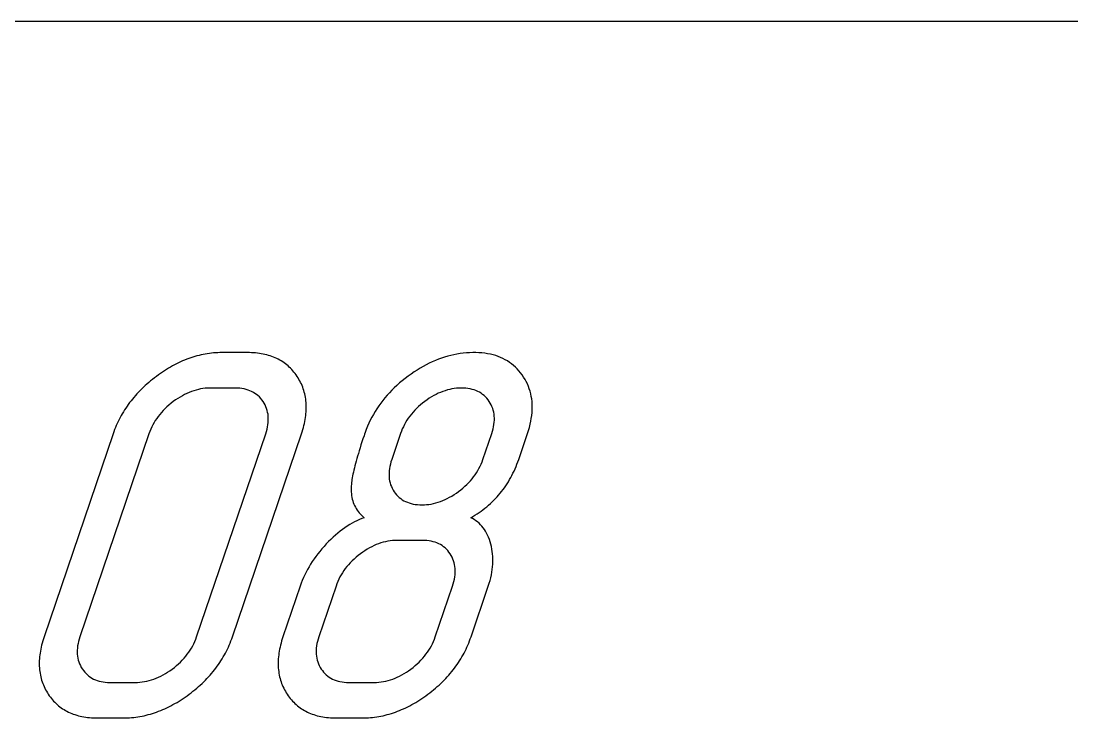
# Model space of a CAD drawing. Extents: x 14 to 1461, y -733 to -10.
# Drawn here: x 57.8 to 116.9, y -49.4 to -10.2 of the extents above; entities that cross this region are included whole.
import ezdxf

# ---------------------------------------------------------------- set-up
doc = ezdxf.new("R2010")
doc.units = 0

msp = doc.modelspace()

# ---------------------------------------------------------------- linework, layer by layer
at = {"layer": 'Cut', "color": 0}
msp.add_line((24.292856, -10.207), (566.932897, -10.207), dxfattribs=at)
at = {"layer": 'Mark', "color": 0}
for p, q in [((68.168165, -28.958133), (68.051527, -28.980374)), ((68.284992, -28.938508), (68.168165, -28.958133)), ((68.402008, -28.9215), (68.284992, -28.938508)), ((68.519214, -28.907108), (68.402008, -28.9215)), ((68.636609, -28.895333), (68.519214, -28.907108)), ((68.754193, -28.886175), (68.636609, -28.895333)), ((68.871967, -28.879633), (68.754193, -28.886175)), ((68.989931, -28.875708), (68.871967, -28.879633)), ((69.108083, -28.8744), (68.989931, -28.875708)), ((70.536652, -28.8744), (69.108083, -28.8744)), ((70.655116, -28.875705), (70.536652, -28.8744)), ((70.771585, -28.879621), (70.655116, -28.875705)), ((70.886059, -28.886148), (70.771585, -28.879621)), ((70.998539, -28.895286), (70.886059, -28.886148)), ((71.109024, -28.907034), (70.998539, -28.895286)), ((71.217514, -28.921394), (71.109024, -28.907034)), ((71.324009, -28.938364), (71.217514, -28.921394)), ((71.42851, -28.957944), (71.324009, -28.938364)), ((71.531016, -28.980136), (71.42851, -28.957944)), ((82.335756, -28.957352), (82.160303, -28.991375)), ((82.511682, -28.929161), (82.335756, -28.957352)), ((82.68808, -28.906803), (82.511682, -28.929161)), ((82.86495, -28.890277), (82.68808, -28.906803)), ((83.042292, -28.879584), (82.86495, -28.890277)), ((83.220107, -28.874724), (83.042292, -28.879584)), ((83.397089, -28.875705), (83.220107, -28.874724)), ((83.56978, -28.88256), (83.397089, -28.875705)), ((83.73801, -28.895289), (83.56978, -28.88256)), ((83.901781, -28.913894), (83.73801, -28.895289)), ((84.061091, -28.938374), (83.901781, -28.913894)), ((84.215941, -28.96873), (84.061091, -28.938374)), ((84.36633, -29.00496), (84.215941, -28.96873)), ((66.438494, -29.566506), (66.324698, -29.627997)), ((66.552479, -29.507631), (66.438494, -29.566506)), ((66.666654, -29.451373), (66.552479, -29.507631)), ((66.781018, -29.397731), (66.666654, -29.451373)), ((66.895572, -29.346707), (66.781018, -29.397731)), ((67.010315, -29.298298), (66.895572, -29.346707)), ((67.125248, -29.252507), (67.010315, -29.298298)), ((67.24037, -29.209332), (67.125248, -29.252507)), ((67.355681, -29.168774), (67.24037, -29.209332)), ((67.471182, -29.130832), (67.355681, -29.168774)), ((67.586872, -29.095507), (67.471182, -29.130832)), ((67.702752, -29.062799), (67.586872, -29.095507)), ((67.818821, -29.032708), (67.702752, -29.062799)), ((67.93508, -29.005233), (67.818821, -29.032708)), ((68.051527, -28.980374), (67.93508, -29.005233)), ((71.631527, -29.004938), (71.531016, -28.980136)), ((71.730043, -29.032351), (71.631527, -29.004938)), ((71.826565, -29.062375), (71.730043, -29.032351)), ((71.921092, -29.09501), (71.826565, -29.062375)), ((72.013624, -29.130255), (71.921092, -29.09501)), ((72.104161, -29.168112), (72.013624, -29.130255)), ((72.192703, -29.208579), (72.104161, -29.168112)), ((72.279251, -29.251656), (72.192703, -29.208579)), ((72.363804, -29.297345), (72.279251, -29.251656)), ((72.446363, -29.345644), (72.363804, -29.297345)), ((72.526926, -29.396554), (72.446363, -29.345644)), ((72.605495, -29.450075), (72.526926, -29.396554)), ((72.682069, -29.506207), (72.605495, -29.450075)), ((72.756648, -29.564949), (72.682069, -29.506207)), ((72.829233, -29.626302), (72.756648, -29.564949)), ((80.602478, -29.560049), (80.431748, -29.652397)), ((80.773681, -29.473532), (80.602478, -29.560049)), ((80.945355, -29.392849), (80.773681, -29.473532)), ((81.117502, -29.317998), (80.945355, -29.392849)), ((81.290122, -29.248979), (81.117502, -29.317998)), ((81.463213, -29.185793), (81.290122, -29.248979)), ((81.636777, -29.12844), (81.463213, -29.185793)), ((81.810813, -29.076919), (81.636777, -29.12844)), ((81.985322, -29.031231), (81.810813, -29.076919)), ((82.160303, -28.991375), (81.985322, -29.031231)), ((84.51226, -29.047066), (84.36633, -29.00496)), ((84.653729, -29.095047), (84.51226, -29.047066)), ((84.790738, -29.148903), (84.653729, -29.095047)), ((84.923286, -29.208634), (84.790738, -29.148903)), ((85.051375, -29.274241), (84.923286, -29.208634)), ((85.175003, -29.345723), (85.051375, -29.274241)), ((85.294171, -29.42308), (85.175003, -29.345723)), ((85.408878, -29.506312), (85.294171, -29.42308)), ((85.519126, -29.59542), (85.408878, -29.506312)), ((65.533429, -30.131704), (65.421149, -30.214129)), ((65.6459, -30.051896), (65.533429, -30.131704)), ((65.758559, -29.974705), (65.6459, -30.051896)), ((65.871408, -29.90013), (65.758559, -29.974705)), ((65.984446, -29.828172), (65.871408, -29.90013)), ((66.097674, -29.75883), (65.984446, -29.828172)), ((66.211091, -29.692106), (66.097674, -29.75883)), ((66.324698, -29.627997), (66.211091, -29.692106)), ((72.899822, -29.690266), (72.829233, -29.626302)), ((72.968417, -29.756841), (72.899822, -29.690266)), ((73.035018, -29.826027), (72.968417, -29.756841)), ((73.099623, -29.897823), (73.035018, -29.826027)), ((73.162234, -29.97223), (73.099623, -29.897823)), ((73.22285, -30.049248), (73.162234, -29.97223)), ((73.281471, -30.128876), (73.22285, -30.049248)), ((73.338097, -30.211116), (73.281471, -30.128876)), ((79.753551, -30.080118), (79.585183, -30.201629)), ((79.922392, -29.964439), (79.753551, -30.080118)), ((80.091705, -29.854592), (79.922392, -29.964439)), ((80.261491, -29.750579), (80.091705, -29.854592)), ((80.431748, -29.652397), (80.261491, -29.750579)), ((85.624913, -29.690403), (85.519126, -29.59542)), ((85.72624, -29.791261), (85.624913, -29.690403)), ((85.823107, -29.897994), (85.72624, -29.791261)), ((85.915513, -30.010602), (85.823107, -29.897994)), ((86.003459, -30.129086), (85.915513, -30.010602)), ((86.086821, -30.253252), (86.003459, -30.129086)), ((64.78853, -30.735942), (64.690968, -30.826686)), ((64.888342, -30.646277), (64.78853, -30.735942)), ((64.990404, -30.55769), (64.888342, -30.646277)), ((65.094715, -30.470182), (64.990404, -30.55769)), ((65.201277, -30.383752), (65.094715, -30.470182)), ((65.310088, -30.298402), (65.201277, -30.383752)), ((65.421149, -30.214129), (65.310088, -30.298402)), ((73.392227, -30.295209), (73.338097, -30.211116)), ((73.443359, -30.380398), (73.392227, -30.295209)), ((73.491492, -30.466683), (73.443359, -30.380398)), ((73.536626, -30.554065), (73.491492, -30.466683)), ((73.578763, -30.642542), (73.536626, -30.554065)), ((73.617901, -30.732116), (73.578763, -30.642542)), ((73.654041, -30.822787), (73.617901, -30.732116)), ((78.952969, -30.719571), (78.807515, -30.855378)), ((79.103463, -30.586292), (78.952969, -30.719571)), ((79.258997, -30.455542), (79.103463, -30.586292)), ((79.41957, -30.327321), (79.258997, -30.455542)), ((79.585183, -30.201629), (79.41957, -30.327321)), ((86.163988, -30.38059), (86.086821, -30.253252)), ((86.234464, -30.51033), (86.163988, -30.38059)), ((86.298249, -30.64247), (86.234464, -30.51033)), ((86.355344, -30.777011), (86.298249, -30.64247)), ((64.236904, -31.296584), (64.15284, -31.393799)), ((64.323217, -31.200447), (64.236904, -31.296584)), ((64.41178, -31.105389), (64.323217, -31.200447)), ((64.502593, -31.011409), (64.41178, -31.105389)), ((64.595655, -30.918508), (64.502593, -31.011409)), ((64.690968, -30.826686), (64.595655, -30.918508)), ((66.881191, -31.300853), (66.753526, -31.37489)), ((67.00905, -31.232738), (66.881191, -31.300853)), ((67.137105, -31.170546), (67.00905, -31.232738)), ((67.265356, -31.114278), (67.137105, -31.170546)), ((67.393801, -31.063932), (67.265356, -31.114278)), ((67.522442, -31.01951), (67.393801, -31.063932)), ((67.651278, -30.98101), (67.522442, -31.01951)), ((67.78031, -30.948433), (67.651278, -30.98101)), ((67.909537, -30.92178), (67.78031, -30.948433)), ((68.038959, -30.901049), (67.909537, -30.92178)), ((68.168576, -30.886242), (68.038959, -30.901049)), ((68.298389, -30.877357), (68.168576, -30.886242)), ((68.428397, -30.874396), (68.298389, -30.877357)), ((69.856966, -30.874396), (68.428397, -30.874396)), ((69.987467, -30.877348), (69.856966, -30.874396)), ((70.113623, -30.886203), (69.987467, -30.877348)), ((70.235436, -30.900963), (70.113623, -30.886203)), ((70.352905, -30.921626), (70.235436, -30.900963)), ((70.46603, -30.948194), (70.352905, -30.921626)), ((70.574811, -30.980665), (70.46603, -30.948194)), ((70.679248, -31.01904), (70.574811, -30.980665)), ((70.779341, -31.063318), (70.679248, -31.01904)), ((70.87509, -31.113501), (70.779341, -31.063318)), ((70.966496, -31.169587), (70.87509, -31.113501)), ((71.053557, -31.231577), (70.966496, -31.169587)), ((71.136274, -31.299472), (71.053557, -31.231577)), ((71.214648, -31.373269), (71.136274, -31.299472)), ((73.687182, -30.914553), (73.654041, -30.822787)), ((73.717325, -31.007416), (73.687182, -30.914553)), ((73.74447, -31.101375), (73.717325, -31.007416)), ((73.768616, -31.19643), (73.74447, -31.101375)), ((73.789765, -31.292582), (73.768616, -31.19643)), ((73.807914, -31.389829), (73.789765, -31.292582)), ((78.401387, -31.277973), (78.27609, -31.423896)), ((78.531724, -31.134579), (78.401387, -31.277973)), ((78.667099, -30.993714), (78.531724, -31.134579)), ((78.807515, -30.855378), (78.667099, -30.993714)), ((81.029418, -31.296835), (80.902691, -31.370175)), ((81.156415, -31.229362), (81.029418, -31.296835)), ((81.283683, -31.167756), (81.156415, -31.229362)), ((81.411221, -31.112018), (81.283683, -31.167756)), ((81.539029, -31.062146), (81.411221, -31.112018)), ((81.667107, -31.018142), (81.539029, -31.062146)), ((81.795456, -30.980005), (81.667107, -31.018142)), ((81.924075, -30.947736), (81.795456, -30.980005)), ((82.052965, -30.921333), (81.924075, -30.947736)), ((82.182125, -30.900798), (82.052965, -30.921333)), ((82.311555, -30.88613), (82.182125, -30.900798)), ((82.441255, -30.877329), (82.311555, -30.88613)), ((82.571226, -30.874396), (82.441255, -30.877329)), ((82.703438, -30.87732), (82.571226, -30.874396)), ((82.831159, -30.886092), (82.703438, -30.87732)), ((82.954386, -30.900712), (82.831159, -30.886092)), ((83.073122, -30.92118), (82.954386, -30.900712)), ((83.187366, -30.947496), (83.073122, -30.92118)), ((83.297117, -30.97966), (83.187366, -30.947496)), ((83.402376, -31.017672), (83.297117, -30.97966)), ((83.503144, -31.061533), (83.402376, -31.017672)), ((83.599418, -31.111241), (83.503144, -31.061533)), ((83.691201, -31.166797), (83.599418, -31.111241)), ((83.778492, -31.228201), (83.691201, -31.166797)), ((83.86129, -31.295454), (83.778492, -31.228201)), ((83.939597, -31.368554), (83.86129, -31.295454)), ((86.405747, -30.913953), (86.355344, -30.777011)), ((86.44946, -31.053296), (86.405747, -30.913953)), ((86.486481, -31.19504), (86.44946, -31.053296)), ((86.516812, -31.339184), (86.486481, -31.19504)), ((86.540452, -31.485729), (86.516812, -31.339184)), ((63.76627, -31.896054), (63.695705, -31.999741)), ((63.839084, -31.793446), (63.76627, -31.896054)), ((63.914149, -31.691916), (63.839084, -31.793446)), ((63.991463, -31.591465), (63.914149, -31.691916)), ((64.071026, -31.492093), (63.991463, -31.591465)), ((64.15284, -31.393799), (64.071026, -31.492093)), ((66.013873, -31.927288), (65.904867, -32.030177)), ((66.128015, -31.826719), (66.013873, -31.927288)), ((66.247292, -31.72847), (66.128015, -31.826719)), ((66.371705, -31.632541), (66.247292, -31.72847)), ((66.498783, -31.540735), (66.371705, -31.632541)), ((66.626057, -31.454851), (66.498783, -31.540735)), ((66.753526, -31.37489), (66.626057, -31.454851)), ((71.288677, -31.452971), (71.214648, -31.373269)), ((71.358362, -31.538577), (71.288677, -31.452971)), ((71.423704, -31.630086), (71.358362, -31.538577)), ((71.483492, -31.725736), (71.423704, -31.630086)), ((71.536518, -31.823764), (71.483492, -31.725736)), ((71.58278, -31.92417), (71.536518, -31.823764)), ((71.62228, -32.026953), (71.58278, -31.92417)), ((73.823066, -31.488173), (73.807914, -31.389829)), ((73.835219, -31.587613), (73.823066, -31.488173)), ((73.844373, -31.68815), (73.835219, -31.587613)), ((73.85053, -31.789782), (73.844373, -31.68815)), ((73.853688, -31.892511), (73.85053, -31.789782)), ((73.853847, -31.996336), (73.853688, -31.892511)), ((77.930437, -31.876837), (77.825298, -32.032875)), ((78.040615, -31.723328), (77.930437, -31.876837)), ((78.155833, -31.572347), (78.040615, -31.723328)), ((78.27609, -31.423896), (78.155833, -31.572347)), ((80.169562, -31.917717), (80.061493, -32.019908)), ((80.282691, -31.817901), (80.169562, -31.917717)), ((80.400881, -31.720462), (80.282691, -31.817901)), ((80.524132, -31.625399), (80.400881, -31.720462)), ((80.650048, -31.534457), (80.524132, -31.625399)), ((80.776234, -31.449382), (80.650048, -31.534457)), ((80.902691, -31.370175), (80.776234, -31.449382)), ((84.013411, -31.447502), (83.939597, -31.368554)), ((84.082733, -31.532299), (84.013411, -31.447502)), ((84.147562, -31.622943), (84.082733, -31.532299)), ((84.206783, -31.717729), (84.147562, -31.622943)), ((84.259277, -31.814947), (84.206783, -31.717729)), ((84.305046, -31.9146), (84.259277, -31.814947)), ((84.344088, -32.016686), (84.305046, -31.9146)), ((86.557401, -31.634675), (86.540452, -31.485729)), ((86.56766, -31.786022), (86.557401, -31.634675)), ((86.571227, -31.939769), (86.56766, -31.786022)), ((63.435944, -32.425274), (63.376629, -32.534353)), ((63.49751, -32.317273), (63.435944, -32.425274)), ((63.561325, -32.21035), (63.49751, -32.317273)), ((63.62739, -32.104506), (63.561325, -32.21035)), ((63.695705, -31.999741), (63.62739, -32.104506)), ((65.5202, -32.464935), (65.436872, -32.579425)), ((65.608663, -32.352765), (65.5202, -32.464935)), ((65.702262, -32.242915), (65.608663, -32.352765)), ((65.800997, -32.135386), (65.702262, -32.242915)), ((65.904867, -32.030177), (65.800997, -32.135386)), ((71.655018, -32.132115), (71.62228, -32.026953)), ((71.680993, -32.239653), (71.655018, -32.132115)), ((71.700205, -32.34957), (71.680993, -32.239653)), ((71.712654, -32.461865), (71.700205, -32.34957)), ((71.718341, -32.576537), (71.712654, -32.461865)), ((73.809671, -32.531905), (73.824503, -32.422599)), ((73.824503, -32.422599), (73.836336, -32.314389)), ((73.836336, -32.314389), (73.845172, -32.207275)), ((73.845172, -32.207275), (73.851009, -32.101257)), ((73.851009, -32.101257), (73.853847, -31.996336)), ((77.540118, -32.516161), (77.455138, -32.682315)), ((77.630139, -32.352537), (77.540118, -32.516161)), ((77.725199, -32.191441), (77.630139, -32.352537)), ((77.825298, -32.032875), (77.725199, -32.191441)), ((79.679825, -32.452434), (79.59706, -32.566505)), ((79.767651, -32.340738), (79.679825, -32.452434)), ((79.860538, -32.231419), (79.767651, -32.340738)), ((79.958485, -32.124476), (79.860538, -32.231419)), ((80.061493, -32.019908), (79.958485, -32.124476)), ((84.376404, -32.121205), (84.344088, -32.016686)), ((84.401995, -32.228158), (84.376404, -32.121205)), ((84.420859, -32.337545), (84.401995, -32.228158)), ((84.432997, -32.449365), (84.420859, -32.337545)), ((84.438409, -32.563618), (84.432997, -32.449365)), ((86.518588, -32.578768), (86.541784, -32.415417)), ((86.541784, -32.415417), (86.558289, -32.254467)), ((86.558289, -32.254467), (86.568104, -32.095918)), ((86.568104, -32.095918), (86.571227, -31.939769)), ((63.113797, -33.09593), (63.06798, -33.211481)), ((63.161864, -32.981458), (63.113797, -33.09593)), ((63.21218, -32.868064), (63.161864, -32.981458)), ((63.264747, -32.755748), (63.21218, -32.868064)), ((63.319563, -32.644512), (63.264747, -32.755748)), ((63.376629, -32.534353), (63.319563, -32.644512)), ((65.154918, -33.060586), (65.097269, -33.186677)), ((65.217703, -32.936815), (65.154918, -33.060586)), ((65.285624, -32.815365), (65.217703, -32.936815)), ((65.35868, -32.696235), (65.285624, -32.815365)), ((65.436872, -32.579425), (65.35868, -32.696235)), ((71.645334, -33.185564), (71.673461, -33.059003)), ((71.673461, -33.059003), (71.694825, -32.93482)), ((71.694825, -32.93482), (71.709426, -32.813014)), ((71.709426, -32.813014), (71.717265, -32.693587)), ((71.717265, -32.693587), (71.718341, -32.576537)), ((73.657714, -33.210763), (73.690536, -33.09488)), ((73.690536, -33.09488), (73.720359, -32.980092)), ((73.720359, -32.980092), (73.747185, -32.866401)), ((73.747185, -32.866401), (73.771012, -32.753806)), ((73.771012, -32.753806), (73.79184, -32.642307)), ((73.79184, -32.642307), (73.809671, -32.531905)), ((77.300294, -33.022207), (77.230432, -33.195947)), ((77.375196, -32.850997), (77.300294, -33.022207)), ((77.455138, -32.682315), (77.375196, -32.850997)), ((79.316606, -33.046551), (79.259144, -33.172502)), ((79.379128, -32.922976), (79.316606, -33.046551)), ((79.446712, -32.801776), (79.379128, -32.922976)), ((79.519356, -32.682953), (79.446712, -32.801776)), ((79.59706, -32.566505), (79.519356, -32.682953)), ((84.364579, -33.17139), (84.392797, -33.044968)), ((84.392797, -33.044968), (84.414289, -32.920981)), ((84.414289, -32.920981), (84.429055, -32.799426)), ((84.429055, -32.799426), (84.437095, -32.680305)), ((84.437095, -32.680305), (84.438409, -32.563618)), ((86.358896, -33.256179), (86.408855, -33.083225)), ((86.408855, -33.083225), (86.452124, -32.912672)), ((86.452124, -32.912672), (86.488701, -32.744519)), ((86.488701, -32.744519), (86.518588, -32.578768)), ((62.983096, -33.445819), (59.099175, -44.874368)), ((64.997377, -33.445819), (61.113457, -44.874368)), ((63.024413, -33.328111), (62.983096, -33.445819)), ((63.06798, -33.211481), (63.024413, -33.328111)), ((65.044755, -33.315088), (64.997377, -33.445819)), ((65.097269, -33.186677), (65.044755, -33.315088)), ((67.684872, -44.874368), (71.568793, -33.445819)), ((69.699154, -44.874368), (73.583075, -33.445819)), ((71.568793, -33.445819), (71.610445, -33.314503)), ((71.610445, -33.314503), (71.645334, -33.185564)), ((73.583075, -33.445819), (73.621893, -33.327743)), ((73.621893, -33.327743), (73.657714, -33.210763)), ((77.103912, -33.553385), (77.044254, -33.732048)), ((77.134711, -33.462202), (77.103912, -33.553385)), ((77.165609, -33.372215), (77.134711, -33.462202)), ((77.230432, -33.195947), (77.165609, -33.372215)), ((79.159403, -33.431533), (78.664091, -34.888673)), ((79.206743, -33.30083), (79.159403, -33.431533)), ((79.259144, -33.172502), (79.206743, -33.30083)), ((83.792652, -34.888673), (84.287964, -33.431533)), ((84.287964, -33.431533), (84.329634, -33.300245)), ((84.329634, -33.300245), (84.364579, -33.17139)), ((85.806934, -34.888673), (86.302246, -33.431533)), ((86.302246, -33.431533), (86.358896, -33.256179)), ((76.880786, -34.238408), (76.831466, -34.397319)), ((76.93269, -34.074559), (76.880786, -34.238408)), ((76.98718, -33.905773), (76.93269, -34.074559)), ((77.044254, -33.732048), (76.98718, -33.905773)), ((76.699015, -34.844423), (76.660034, -34.983582)), ((76.74058, -34.700326), (76.699015, -34.844423)), ((76.784731, -34.551292), (76.74058, -34.700326)), ((76.831466, -34.397319), (76.784731, -34.551292)), ((78.664091, -34.888673), (78.621747, -35.021983)), ((83.745463, -35.018872), (83.792652, -34.888673)), ((85.759548, -35.023554), (85.806934, -34.888673)), ((76.558599, -35.371431), (76.529957, -35.490838)), ((76.589826, -35.247086), (76.558599, -35.371431)), ((76.623637, -35.117803), (76.589826, -35.247086)), ((76.660034, -34.983582), (76.623637, -35.117803)), ((78.53536, -35.406118), (78.520112, -35.528898)), ((78.557381, -35.280705), (78.53536, -35.406118)), ((78.586177, -35.15266), (78.557381, -35.280705)), ((78.621747, -35.021983), (78.586177, -35.15266)), ((83.505776, -35.516401), (83.573337, -35.395508)), ((83.573337, -35.395508), (83.635805, -35.272289)), ((83.635805, -35.272289), (83.693181, -35.146743)), ((83.693181, -35.146743), (83.745463, -35.018872)), ((85.546124, -35.542214), (85.603063, -35.415678)), ((85.603063, -35.415678), (85.657613, -35.287056)), ((85.657613, -35.287056), (85.709775, -35.156348)), ((85.709775, -35.156348), (85.759548, -35.023554)), ((76.425518, -36.013804), (76.412384, -36.103583)), ((76.441236, -35.919087), (76.425518, -36.013804)), ((76.459539, -35.819432), (76.441236, -35.919087)), ((76.480427, -35.714838), (76.459539, -35.819432)), ((76.5039, -35.605307), (76.480427, -35.714838)), ((76.529957, -35.490838), (76.5039, -35.605307)), ((78.511638, -35.649046), (78.509938, -35.766562)), ((78.509938, -35.766562), (78.515012, -35.881445)), ((78.520112, -35.528898), (78.511638, -35.649046)), ((78.515012, -35.881445), (78.52686, -35.993696)), ((78.52686, -35.993696), (78.545483, -36.103314)), ((83.091577, -36.085971), (83.184603, -35.97671)), ((83.184603, -35.97671), (83.272535, -35.865122)), ((83.272535, -35.865122), (83.355375, -35.751208)), ((83.355375, -35.751208), (83.433122, -35.634968)), ((83.433122, -35.634968), (83.505776, -35.516401)), ((85.225609, -36.143602), (85.294489, -36.027497)), ((85.294489, -36.027497), (85.36098, -35.909305)), ((85.36098, -35.909305), (85.425083, -35.789028)), ((85.425083, -35.789028), (85.486798, -35.666664)), ((85.486798, -35.666664), (85.546124, -35.542214)), ((76.384027, -36.394738), (76.379898, -36.506308)), ((76.379898, -36.506308), (76.380081, -36.615475)), ((76.380081, -36.615475), (76.384574, -36.72224)), ((76.392467, -36.280767), (76.384027, -36.394738)), ((76.395251, -36.251898), (76.392467, -36.280767)), ((76.396555, -36.238943), (76.395251, -36.251898)), ((76.39753, -36.228993), (76.396555, -36.238943)), ((76.401835, -36.188425), (76.39753, -36.228993)), ((76.412384, -36.103583), (76.401835, -36.188425)), ((78.545483, -36.103314), (78.570879, -36.2103)), ((78.570879, -36.2103), (78.603049, -36.314654)), ((78.603049, -36.314654), (78.641993, -36.416375)), ((78.641993, -36.416375), (78.687712, -36.515465)), ((78.687712, -36.515465), (78.740204, -36.611921)), ((78.740204, -36.611921), (78.79947, -36.705746)), ((82.426472, -36.692688), (82.550055, -36.597384)), ((82.550055, -36.597384), (82.668545, -36.499754)), ((82.668545, -36.499754), (82.781943, -36.399798)), ((82.781943, -36.399798), (82.890247, -36.297515)), ((82.890247, -36.297515), (82.993458, -36.192907)), ((82.993458, -36.192907), (83.091577, -36.085971)), ((84.845389, -36.692838), (84.92621, -36.587163)), ((84.92621, -36.587163), (85.004642, -36.479402)), ((85.004642, -36.479402), (85.080686, -36.369555)), ((85.080686, -36.369555), (85.154342, -36.257622)), ((85.154342, -36.257622), (85.225609, -36.143602)), ((76.384574, -36.72224), (76.393378, -36.826603)), ((76.393378, -36.826603), (76.406494, -36.928563)), ((76.406494, -36.928563), (76.423921, -37.028121)), ((76.423921, -37.028121), (76.445659, -37.125277)), ((76.445659, -37.125277), (76.471708, -37.22003)), ((76.471708, -37.22003), (76.502068, -37.312381)), ((78.79947, -36.705746), (78.864329, -36.795363)), ((78.864329, -36.795363), (78.933599, -36.879198)), ((78.933599, -36.879198), (79.00728, -36.957252)), ((79.00728, -36.957252), (79.085372, -37.029524)), ((79.085372, -37.029524), (79.167876, -37.096015)), ((79.167876, -37.096015), (79.25479, -37.156723)), ((79.25479, -37.156723), (79.346115, -37.21165)), ((79.346115, -37.21165), (79.441852, -37.260795)), ((81.278061, -37.301659), (81.40697, -37.25753)), ((81.40697, -37.25753), (81.535552, -37.207518)), ((81.535552, -37.207518), (81.663807, -37.151622)), ((81.663807, -37.151622), (81.791736, -37.089843)), ((81.791736, -37.089843), (81.919337, -37.022179)), ((81.919337, -37.022179), (82.046611, -36.948632)), ((82.046611, -36.948632), (82.173558, -36.869201)), ((82.173558, -36.869201), (82.300179, -36.783886)), ((82.300179, -36.783886), (82.426472, -36.692688)), ((84.310315, -37.28308), (84.405464, -37.189922)), ((84.405464, -37.189922), (84.498226, -37.094677)), ((84.498226, -37.094677), (84.588599, -36.997347)), ((84.588599, -36.997347), (84.676584, -36.89793)), ((84.676584, -36.89793), (84.762181, -36.796427)), ((84.762181, -36.796427), (84.845389, -36.692838)), ((76.502068, -37.312381), (76.53674, -37.40233)), ((76.53674, -37.40233), (76.575722, -37.489877)), ((76.575722, -37.489877), (76.619016, -37.575021)), ((76.619016, -37.575021), (76.666621, -37.657763)), ((76.666621, -37.657763), (76.718537, -37.738103)), ((76.718537, -37.738103), (76.774764, -37.816041)), ((76.774764, -37.816041), (76.835303, -37.891576)), ((79.441852, -37.260795), (79.541999, -37.304158)), ((79.541999, -37.304158), (79.646558, -37.341739)), ((79.646558, -37.341739), (79.755528, -37.373539)), ((79.755528, -37.373539), (79.868909, -37.399557)), ((79.868909, -37.399557), (79.986701, -37.419793)), ((79.986701, -37.419793), (80.108904, -37.434248)), ((80.108904, -37.434248), (80.235518, -37.44292)), ((80.235518, -37.44292), (80.366543, -37.445811)), ((80.366543, -37.445811), (80.497741, -37.442869)), ((80.497741, -37.442869), (80.628612, -37.434044)), ((80.628612, -37.434044), (80.759155, -37.419334)), ((80.759155, -37.419334), (80.889372, -37.398741)), ((80.889372, -37.398741), (81.019262, -37.372264)), ((81.019262, -37.372264), (81.148825, -37.339903)), ((81.148825, -37.339903), (81.278061, -37.301659)), ((83.577397, -37.876778), (83.689264, -37.798222)), ((83.689264, -37.798222), (83.798743, -37.717581)), ((83.798743, -37.717581), (83.905834, -37.634853)), ((83.905834, -37.634853), (84.010536, -37.550039)), ((84.010536, -37.550039), (84.112851, -37.463139)), ((84.112851, -37.463139), (84.212777, -37.374152)), ((84.212777, -37.374152), (84.310315, -37.28308)), ((76.570031, -38.409488), (76.433973, -38.482989)), ((76.70672, -38.341409), (76.570031, -38.409488)), ((76.844039, -38.278749), (76.70672, -38.341409)), ((76.835303, -37.891576), (76.900152, -37.964709)), ((76.981988, -38.221511), (76.844039, -38.278749)), ((76.900152, -37.964709), (76.969313, -38.035439)), ((76.969313, -38.035439), (77.042785, -38.103768)), ((77.120567, -38.169694), (76.981988, -38.221511)), ((77.042785, -38.103768), (77.120567, -38.169694)), ((83.106047, -38.17014), (83.227466, -38.099929)), ((83.208768, -38.222456), (83.106047, -38.17014)), ((83.307223, -38.280186), (83.208768, -38.222456)), ((83.227466, -38.099929), (83.346498, -38.027631)), ((83.401412, -38.34333), (83.307223, -38.280186)), ((83.346498, -38.027631), (83.463142, -37.953248)), ((83.491334, -38.411888), (83.401412, -38.34333)), ((83.463142, -37.953248), (83.577397, -37.876778)), ((83.57699, -38.485859), (83.491334, -38.411888)), ((75.763139, -38.931804), (75.630864, -39.037829)), ((75.896045, -38.831199), (75.763139, -38.931804)), ((76.029582, -38.736015), (75.896045, -38.831199)), ((76.163748, -38.646253), (76.029582, -38.736015)), ((76.298546, -38.56191), (76.163748, -38.646253)), ((76.433973, -38.482989), (76.298546, -38.56191)), ((83.65838, -38.565244), (83.57699, -38.485859)), ((83.735503, -38.650043), (83.65838, -38.565244)), ((83.808361, -38.740256), (83.735503, -38.650043)), ((83.876951, -38.835883), (83.808361, -38.740256)), ((83.941276, -38.936923), (83.876951, -38.835883)), ((84.001334, -39.043377), (83.941276, -38.936923)), ((75.108066, -39.516137), (74.978942, -39.649267)), ((75.23782, -39.388429), (75.108066, -39.516137)), ((75.368204, -39.266142), (75.23782, -39.388429)), ((75.499219, -39.149275), (75.368204, -39.266142)), ((75.630864, -39.037829), (75.499219, -39.149275)), ((78.052332, -39.590921), (77.923691, -39.635344)), ((78.181168, -39.552421), (78.052332, -39.590921)), ((78.3102, -39.519845), (78.181168, -39.552421)), ((78.439426, -39.493191), (78.3102, -39.519845)), ((78.568849, -39.472461), (78.439426, -39.493191)), ((78.698466, -39.457653), (78.568849, -39.472461)), ((78.828279, -39.448769), (78.698466, -39.457653)), ((78.958287, -39.445807), (78.828279, -39.448769)), ((80.386856, -39.445807), (78.958287, -39.445807)), ((80.517249, -39.448758), (80.386856, -39.445807)), ((80.643252, -39.45761), (80.517249, -39.448758)), ((80.764863, -39.472363), (80.643252, -39.45761)), ((80.882083, -39.493017), (80.764863, -39.472363)), ((80.994913, -39.519572), (80.882083, -39.493017)), ((81.103351, -39.552029), (80.994913, -39.519572)), ((81.207398, -39.590387), (81.103351, -39.552029)), ((81.307055, -39.634646), (81.207398, -39.590387)), ((84.057126, -39.155245), (84.001334, -39.043377)), ((84.108651, -39.272527), (84.057126, -39.155245)), ((84.15591, -39.395223), (84.108651, -39.272527)), ((84.198903, -39.523332), (84.15591, -39.395223)), ((84.237629, -39.656856), (84.198903, -39.523332)), ((74.500895, -40.204783), (74.393004, -40.347462)), ((74.613434, -40.063624), (74.500895, -40.204783)), ((74.730622, -39.923985), (74.613434, -40.063624)), ((74.852458, -39.785866), (74.730622, -39.923985)), ((74.978942, -39.649267), (74.852458, -39.785866)), ((76.901595, -40.203953), (76.777182, -40.299881)), ((77.028673, -40.112146), (76.901595, -40.203953)), ((77.155947, -40.026262), (77.028673, -40.112146)), ((77.283416, -39.946302), (77.155947, -40.026262)), ((77.41108, -39.872264), (77.283416, -39.946302)), ((77.53894, -39.804149), (77.41108, -39.872264)), ((77.666995, -39.741958), (77.53894, -39.804149)), ((77.795245, -39.685689), (77.666995, -39.741958)), ((77.923691, -39.635344), (77.795245, -39.685689)), ((81.40232, -39.684806), (81.307055, -39.634646)), ((81.493194, -39.740868), (81.40232, -39.684806)), ((81.579677, -39.802831), (81.493194, -39.740868)), ((81.661769, -39.870695), (81.579677, -39.802831)), ((81.73947, -39.94446), (81.661769, -39.870695)), ((81.81278, -40.024126), (81.73947, -39.94446)), ((81.881699, -40.109694), (81.81278, -40.024126)), ((81.946227, -40.201163), (81.881699, -40.109694)), ((82.005204, -40.296775), (81.946227, -40.201163)), ((84.271392, -39.793792), (84.237629, -39.656856)), ((84.299496, -39.932139), (84.271392, -39.793792)), ((84.321939, -40.071899), (84.299496, -39.932139)), ((84.338723, -40.21307), (84.321939, -40.071899)), ((84.349848, -40.355652), (84.338723, -40.21307)), ((74.097219, -40.784616), (74.007921, -40.933374)), ((74.191166, -40.637378), (74.097219, -40.784616)), ((74.289761, -40.49166), (74.191166, -40.637378)), ((74.393004, -40.347462), (74.289761, -40.49166)), ((76.330887, -40.706797), (76.232152, -40.814326)), ((76.434757, -40.601588), (76.330887, -40.706797)), ((76.543763, -40.498699), (76.434757, -40.601588)), ((76.657904, -40.39813), (76.543763, -40.498699)), ((76.777182, -40.299881), (76.657904, -40.39813)), ((82.057468, -40.394773), (82.005204, -40.296775)), ((82.10302, -40.495156), (82.057468, -40.394773)), ((82.14186, -40.597925), (82.10302, -40.495156)), ((82.173988, -40.70308), (82.14186, -40.597925)), ((82.199404, -40.81062), (82.173988, -40.70308)), ((84.337749, -40.9401), (84.349263, -40.79187)), ((84.349263, -40.79187), (84.355118, -40.645053)), ((84.355313, -40.499647), (84.349848, -40.355652)), ((84.355118, -40.645053), (84.355313, -40.499647)), ((73.767916, -41.388765), (73.697211, -41.543602)), ((73.84327, -41.235448), (73.767916, -41.388765)), ((73.923271, -41.083651), (73.84327, -41.235448)), ((74.007921, -40.933374), (73.923271, -41.083651)), ((75.815514, -41.386776), (75.747593, -41.508227)), ((75.88857, -41.267646), (75.815514, -41.386776)), ((75.966762, -41.150836), (75.88857, -41.267646)), ((76.05009, -41.036346), (75.966762, -41.150836)), ((76.138553, -40.924176), (76.05009, -41.036346)), ((76.232152, -40.814326), (76.138553, -40.924176)), ((82.218108, -40.920546), (82.199404, -40.81062)), ((82.210945, -41.505959), (82.225802, -41.384105)), ((82.230099, -41.032858), (82.218108, -40.920546)), ((82.225802, -41.384105), (82.233946, -41.264637)), ((82.235379, -41.147555), (82.230099, -41.032858)), ((82.233946, -41.264637), (82.235379, -41.147555)), ((84.235095, -41.547133), (84.269248, -41.393257)), ((84.269248, -41.393257), (84.297741, -41.240793)), ((84.297741, -41.240793), (84.320575, -41.08974)), ((84.320575, -41.08974), (84.337749, -40.9401)), ((73.569746, -41.857835), (73.512985, -42.017231)), ((73.631154, -41.699958), (73.569746, -41.857835)), ((73.697211, -41.543602), (73.631154, -41.699958)), ((75.574645, -41.886499), (75.527267, -42.017231)), ((75.627159, -41.758088), (75.574645, -41.886499)), ((75.684808, -41.631997), (75.627159, -41.758088)), ((75.747593, -41.508227), (75.684808, -41.631997)), ((82.084397, -42.017231), (82.126102, -41.885834)), ((82.126102, -41.885834), (82.161095, -41.756824)), ((82.161095, -41.756824), (82.189376, -41.630199)), ((82.189376, -41.630199), (82.210945, -41.505959)), ((84.098679, -42.017231), (84.14981, -41.85912)), ((84.14981, -41.85912), (84.195283, -41.702421)), ((84.195283, -41.702421), (84.235095, -41.547133)), ((73.512985, -42.017231), (72.542005, -44.874368)), ((75.527267, -42.017231), (74.556287, -44.874368)), ((81.113417, -44.874368), (82.084397, -42.017231)), ((83.127698, -44.874368), (84.098679, -42.017231)), ((59.099175, -44.874368), (59.06039, -44.992348)), ((61.113457, -44.874368), (61.071807, -45.005631)), ((67.637088, -45.006216), (67.684872, -44.874368)), ((69.65763, -44.992716), (69.699154, -44.874368)), ((72.542005, -44.874368), (72.503221, -44.992348)), ((74.556287, -44.874368), (74.514637, -45.005631)), ((81.065633, -45.006296), (81.113417, -44.874368)), ((83.086181, -44.992689), (83.127698, -44.874368)), ((58.935083, -45.453355), (58.911214, -45.565877)), ((58.961935, -45.339741), (58.935083, -45.453355)), ((58.99177, -45.225035), (58.961935, -45.339741)), ((59.024589, -45.109237), (58.99177, -45.225035)), ((59.06039, -44.992348), (59.024589, -45.109237)), ((60.97232, -45.506959), (60.964226, -45.62636)), ((60.987125, -45.385186), (60.97232, -45.506959)), ((61.008641, -45.26104), (60.987125, -45.385186)), ((61.036868, -45.134522), (61.008641, -45.26104)), ((61.071807, -45.005631), (61.036868, -45.134522)), ((67.321513, -45.629007), (67.394849, -45.509309)), ((67.394849, -45.509309), (67.463074, -45.387181)), ((67.463074, -45.387181), (67.526189, -45.262623)), ((67.526189, -45.262623), (67.584194, -45.135634)), ((67.584194, -45.135634), (67.637088, -45.006216)), ((69.416341, -45.567819), (69.469088, -45.455017)), ((69.469088, -45.455017), (69.51959, -45.341106)), ((69.51959, -45.341106), (69.567848, -45.226085)), ((69.567848, -45.226085), (69.613861, -45.109955)), ((69.613861, -45.109955), (69.65763, -44.992716)), ((72.377913, -45.453355), (72.354044, -45.565877)), ((72.404765, -45.339741), (72.377913, -45.453355)), ((72.434601, -45.225035), (72.404765, -45.339741)), ((72.467419, -45.109237), (72.434601, -45.225035)), ((72.503221, -44.992348), (72.467419, -45.109237)), ((74.41515, -45.506959), (74.407056, -45.62636)), ((74.429955, -45.385186), (74.41515, -45.506959)), ((74.451471, -45.26104), (74.429955, -45.385186)), ((74.479698, -45.134522), (74.451471, -45.26104)), ((74.514637, -45.005631), (74.479698, -45.134522)), ((80.750894, -45.629368), (80.823951, -45.509629)), ((80.823951, -45.509629), (80.891953, -45.387453)), ((80.891953, -45.387453), (80.954901, -45.262838)), ((80.954901, -45.262838), (81.012794, -45.135786)), ((81.012794, -45.135786), (81.065633, -45.006296)), ((82.845144, -45.567676), (82.897812, -45.454894)), ((82.897812, -45.454894), (82.94825, -45.341005)), ((82.94825, -45.341005), (82.996457, -45.226008)), ((82.996457, -45.226008), (83.042434, -45.109902)), ((83.042434, -45.109902), (83.086181, -44.992689)), ((58.836614, -46.112115), (58.830643, -46.218087)), ((58.845568, -46.00505), (58.836614, -46.112115)), ((58.857505, -45.896895), (58.845568, -46.00505)), ((58.872425, -45.787647), (58.857505, -45.896895)), ((58.890328, -45.677308), (58.872425, -45.787647)), ((58.911214, -45.565877), (58.890328, -45.677308)), ((60.964226, -45.62636), (60.962844, -45.743388)), ((60.962844, -45.743388), (60.968172, -45.858043)), ((60.968172, -45.858043), (60.980212, -45.970326)), ((60.980212, -45.970326), (60.998964, -46.080237)), ((60.998964, -46.080237), (61.024426, -46.187775)), ((66.878179, -46.191046), (66.977066, -46.083498)), ((66.977066, -46.083498), (67.070843, -45.97352)), ((67.070843, -45.97352), (67.15951, -45.861113)), ((67.15951, -45.861113), (67.243067, -45.746275)), ((67.243067, -45.746275), (67.321513, -45.629007)), ((69.052725, -46.221336), (69.118939, -46.11519)), ((69.118939, -46.11519), (69.182909, -46.007934)), ((69.182909, -46.007934), (69.244634, -45.89957)), ((69.244634, -45.89957), (69.304114, -45.790095)), ((69.304114, -45.790095), (69.36135, -45.679512)), ((69.36135, -45.679512), (69.416341, -45.567819)), ((72.279444, -46.112115), (72.273474, -46.218087)), ((72.288398, -46.00505), (72.279444, -46.112115)), ((72.300335, -45.896895), (72.288398, -46.00505)), ((72.315255, -45.787647), (72.300335, -45.896895)), ((72.333158, -45.677308), (72.315255, -45.787647)), ((72.354044, -45.565877), (72.333158, -45.677308)), ((74.407056, -45.62636), (74.405674, -45.743388)), ((74.405674, -45.743388), (74.411003, -45.858043)), ((74.411003, -45.858043), (74.423043, -45.970326)), ((74.423043, -45.970326), (74.441794, -46.080237)), ((74.441794, -46.080237), (74.467256, -46.187775)), ((80.309792, -46.191492), (80.408122, -46.083943)), ((80.408122, -46.083943), (80.501397, -45.973956)), ((80.501397, -45.973956), (80.589617, -45.861531)), ((80.589617, -45.861531), (80.672783, -45.746668)), ((80.672783, -45.746668), (80.750894, -45.629368)), ((82.482304, -46.221095), (82.548353, -46.114962)), ((82.548353, -46.114962), (82.612172, -46.007721)), ((82.612172, -46.007721), (82.67376, -45.899371)), ((82.67376, -45.899371), (82.733118, -45.789914)), ((82.733118, -45.789914), (82.790246, -45.679349)), ((82.790246, -45.679349), (82.845144, -45.567676)), ((58.827656, -46.322968), (58.827651, -46.426757)), ((58.827651, -46.426757), (58.83063, -46.529455)), ((58.830643, -46.218087), (58.827656, -46.322968)), ((58.83063, -46.529455), (58.836592, -46.631061)), ((58.836592, -46.631061), (58.845537, -46.731575)), ((61.024426, -46.187775), (61.0566, -46.292941)), ((61.0566, -46.292941), (61.095485, -46.395734)), ((61.095485, -46.395734), (61.141081, -46.496154)), ((61.141081, -46.496154), (61.193389, -46.594202)), ((61.193389, -46.594202), (61.252407, -46.689877)), ((61.252407, -46.689877), (61.316916, -46.781414)), ((66.179895, -46.783572), (66.307085, -46.692333)), ((66.307085, -46.692333), (66.431524, -46.596936)), ((66.431524, -46.596936), (66.550853, -46.499108)), ((66.550853, -46.499108), (66.665072, -46.398851)), ((66.665072, -46.398851), (66.774181, -46.296163)), ((66.774181, -46.296163), (66.878179, -46.191046)), ((68.687985, -46.735427), (68.765422, -46.634827)), ((68.765422, -46.634827), (68.840615, -46.533118)), ((68.840615, -46.533118), (68.913563, -46.4303)), ((68.913563, -46.4303), (68.984266, -46.326373)), ((68.984266, -46.326373), (69.052725, -46.221336)), ((72.270486, -46.322968), (72.270482, -46.426757)), ((72.270482, -46.426757), (72.27346, -46.529455)), ((72.273474, -46.218087), (72.270486, -46.322968)), ((72.27346, -46.529455), (72.279422, -46.631061)), ((72.279422, -46.631061), (72.288367, -46.731575)), ((74.467256, -46.187775), (74.49943, -46.292941)), ((74.49943, -46.292941), (74.538315, -46.395734)), ((74.538315, -46.395734), (74.583911, -46.496154)), ((74.583911, -46.496154), (74.636219, -46.594202)), ((74.636219, -46.594202), (74.695237, -46.689877)), ((74.695237, -46.689877), (74.759746, -46.781414)), ((79.615977, -46.783866), (79.742326, -46.692668)), ((79.742326, -46.692668), (79.865928, -46.597308)), ((79.865928, -46.597308), (79.984476, -46.499511)), ((79.984476, -46.499511), (80.097969, -46.399276)), ((80.097969, -46.399276), (80.206408, -46.296603)), ((80.206408, -46.296603), (80.309792, -46.191492)), ((82.118608, -46.735142), (82.195808, -46.634548)), ((82.195808, -46.634548), (82.270777, -46.532847)), ((82.270777, -46.532847), (82.343516, -46.430038)), ((82.343516, -46.430038), (82.414025, -46.326121)), ((82.414025, -46.326121), (82.482304, -46.221095)), ((58.845537, -46.731575), (58.857464, -46.830997)), ((58.857464, -46.830997), (58.872375, -46.929328)), ((58.872375, -46.929328), (58.890269, -47.026568)), ((58.890269, -47.026568), (58.911147, -47.122715)), ((58.911147, -47.122715), (58.935007, -47.217771)), ((58.935007, -47.217771), (58.96185, -47.311735)), ((58.96185, -47.311735), (58.991677, -47.404608)), ((61.316916, -46.781414), (61.385692, -46.867045)), ((61.385692, -46.867045), (61.458736, -46.94677)), ((61.458736, -46.94677), (61.536049, -47.02059)), ((61.536049, -47.02059), (61.61763, -47.088504)), ((61.61763, -47.088504), (61.703479, -47.150512)), ((61.703479, -47.150512), (61.793596, -47.206615)), ((61.793596, -47.206615), (61.887981, -47.256813)), ((61.887981, -47.256813), (61.986634, -47.301105)), ((61.986634, -47.301105), (62.089555, -47.339491)), ((65.017649, -47.339836), (65.148347, -47.301574)), ((65.148347, -47.301574), (65.278654, -47.257427)), ((65.278654, -47.257427), (65.408572, -47.207392)), ((65.408572, -47.207392), (65.5381, -47.151471)), ((65.5381, -47.151471), (65.667239, -47.089664)), ((65.667239, -47.089664), (65.795987, -47.021971)), ((65.795987, -47.021971), (65.924346, -46.948391)), ((65.924346, -46.948391), (66.052315, -46.868925)), ((66.052315, -46.868925), (66.179895, -46.783572)), ((68.176228, -47.315729), (68.267132, -47.221785)), ((68.267132, -47.221785), (68.355792, -47.126732)), ((68.355792, -47.126732), (68.442207, -47.03057)), ((68.442207, -47.03057), (68.526378, -46.933298)), ((68.526378, -46.933298), (68.608304, -46.834917)), ((68.608304, -46.834917), (68.687985, -46.735427)), ((72.288367, -46.731575), (72.300295, -46.830997)), ((72.300295, -46.830997), (72.315206, -46.929328)), ((72.315206, -46.929328), (72.3331, -47.026568)), ((72.3331, -47.026568), (72.353977, -47.122715)), ((72.353977, -47.122715), (72.377837, -47.217771)), ((72.377837, -47.217771), (72.40468, -47.311735)), ((72.40468, -47.311735), (72.434507, -47.404608)), ((74.759746, -46.781414), (74.828522, -46.867045)), ((74.828522, -46.867045), (74.901567, -46.94677)), ((74.901567, -46.94677), (74.978879, -47.02059)), ((74.978879, -47.02059), (75.06046, -47.088504)), ((75.06046, -47.088504), (75.146309, -47.150512)), ((75.146309, -47.150512), (75.236426, -47.206615)), ((75.236426, -47.206615), (75.330811, -47.256813)), ((75.330811, -47.256813), (75.429464, -47.301105)), ((75.429464, -47.301105), (75.532385, -47.339491)), ((78.459099, -47.339883), (78.589395, -47.301639)), ((78.589395, -47.301639), (78.719253, -47.25751)), ((78.719253, -47.25751), (78.848672, -47.207498)), ((78.848672, -47.207498), (78.977653, -47.151602)), ((78.977653, -47.151602), (79.106195, -47.089823)), ((79.106195, -47.089823), (79.234298, -47.022159)), ((79.234298, -47.022159), (79.361963, -46.948612)), ((79.361963, -46.948612), (79.489189, -46.869181)), ((79.489189, -46.869181), (79.615977, -46.783866)), ((81.608577, -47.315433), (81.699157, -47.221488)), ((81.699157, -47.221488), (81.787508, -47.126435)), ((81.787508, -47.126435), (81.873628, -47.030273)), ((81.873628, -47.030273), (81.957518, -46.933004)), ((81.957518, -46.933004), (82.039178, -46.834627)), ((82.039178, -46.834627), (82.118608, -46.735142)), ((58.991677, -47.404608), (59.024486, -47.496389)), ((59.024486, -47.496389), (59.060279, -47.587078)), ((59.060279, -47.587078), (59.099054, -47.676676)), ((59.099054, -47.676676), (59.140813, -47.765182)), ((59.140813, -47.765182), (59.185555, -47.852597)), ((59.185555, -47.852597), (59.23328, -47.938919)), ((62.089555, -47.339491), (62.196744, -47.371971)), ((62.196744, -47.371971), (62.308202, -47.398546)), ((62.308202, -47.398546), (62.423927, -47.419216)), ((62.423927, -47.419216), (62.543921, -47.43398)), ((62.543921, -47.43398), (62.668182, -47.442838)), ((62.668182, -47.442838), (62.796712, -47.445791)), ((62.796712, -47.445791), (64.225281, -47.445791)), ((64.225281, -47.445791), (64.358317, -47.442848)), ((64.358317, -47.442848), (64.490963, -47.434018)), ((64.490963, -47.434018), (64.623219, -47.419302)), ((64.623219, -47.419302), (64.755085, -47.3987)), ((64.755085, -47.3987), (64.886562, -47.372211)), ((64.886562, -47.372211), (65.017649, -47.339836)), ((67.477049, -47.942274), (67.583665, -47.856096)), ((67.583665, -47.856096), (67.688037, -47.768808)), ((67.688037, -47.768808), (67.790164, -47.680411)), ((67.790164, -47.680411), (67.890047, -47.590904)), ((67.890047, -47.590904), (67.987685, -47.500288)), ((67.987685, -47.500288), (68.083079, -47.408563)), ((68.083079, -47.408563), (68.176228, -47.315729)), ((72.434507, -47.404608), (72.467316, -47.496389)), ((72.467316, -47.496389), (72.503109, -47.587078)), ((72.503109, -47.587078), (72.541885, -47.676676)), ((72.541885, -47.676676), (72.583643, -47.765182)), ((72.583643, -47.765182), (72.628385, -47.852597)), ((72.628385, -47.852597), (72.67611, -47.938919)), ((75.532385, -47.339491), (75.639574, -47.371971)), ((75.639574, -47.371971), (75.751032, -47.398546)), ((75.751032, -47.398546), (75.866757, -47.419216)), ((75.866757, -47.419216), (75.986751, -47.43398)), ((75.986751, -47.43398), (76.111013, -47.442838)), ((76.111013, -47.442838), (76.239542, -47.445791)), ((76.239542, -47.445791), (77.668111, -47.445791)), ((77.668111, -47.445791), (77.801039, -47.442849)), ((77.801039, -47.442849), (77.933528, -47.434024)), ((77.933528, -47.434024), (78.065579, -47.419314)), ((78.065579, -47.419314), (78.197191, -47.398721)), ((78.197191, -47.398721), (78.328364, -47.372244)), ((78.328364, -47.372244), (78.459099, -47.339883)), ((80.912068, -47.942026), (81.018259, -47.855836)), ((81.018259, -47.855836), (81.122221, -47.768539)), ((81.122221, -47.768539), (81.223952, -47.680134)), ((81.223952, -47.680134), (81.323454, -47.590621)), ((81.323454, -47.590621), (81.420725, -47.499999)), ((81.420725, -47.499999), (81.515766, -47.40827)), ((81.515766, -47.40827), (81.608577, -47.315433)), ((59.23328, -47.938919), (59.283988, -48.02415)), ((59.283988, -48.02415), (59.337679, -48.10829)), ((59.337679, -48.10829), (59.393851, -48.190577)), ((59.393851, -48.190577), (59.452003, -48.270252)), ((59.452003, -48.270252), (59.512135, -48.347315)), ((59.512135, -48.347315), (59.574245, -48.421766)), ((59.574245, -48.421766), (59.638336, -48.493604)), ((59.638336, -48.493604), (59.704406, -48.56283)), ((66.579491, -48.564819), (66.693009, -48.495749)), ((66.693009, -48.495749), (66.806294, -48.424073)), ((66.806294, -48.424073), (66.919343, -48.34979)), ((66.919343, -48.34979), (67.032158, -48.272901)), ((67.032158, -48.272901), (67.144738, -48.193405)), ((67.144738, -48.193405), (67.257083, -48.111303)), ((67.257083, -48.111303), (67.368188, -48.027343)), ((67.368188, -48.027343), (67.477049, -47.942274)), ((72.67611, -47.938919), (72.726818, -48.02415)), ((72.726818, -48.02415), (72.780509, -48.10829)), ((72.780509, -48.10829), (72.836682, -48.190577)), ((72.836682, -48.190577), (72.894833, -48.270252)), ((72.894833, -48.270252), (72.954965, -48.347315)), ((72.954965, -48.347315), (73.017076, -48.421766)), ((73.017076, -48.421766), (73.081166, -48.493604)), ((73.081166, -48.493604), (73.147236, -48.56283)), ((80.017889, -48.564672), (80.131031, -48.49559)), ((80.131031, -48.49559), (80.243924, -48.423902)), ((80.243924, -48.423902), (80.356566, -48.349607)), ((80.356566, -48.349607), (80.468959, -48.272705)), ((80.468959, -48.272705), (80.581101, -48.193196)), ((80.581101, -48.193196), (80.692993, -48.11108)), ((80.692993, -48.11108), (80.803646, -48.027107)), ((80.803646, -48.027107), (80.912068, -47.942026)), ((59.704406, -48.56283), (59.772455, -48.629444)), ((59.772455, -48.629444), (59.842484, -48.693445)), ((59.842484, -48.693445), (59.914492, -48.754834)), ((59.914492, -48.754834), (59.98848, -48.813611)), ((59.98848, -48.813611), (60.064448, -48.869775)), ((60.064448, -48.869775), (60.142394, -48.923327)), ((60.142394, -48.923327), (60.222321, -48.974267)), ((60.222321, -48.974267), (60.304227, -49.022595)), ((60.304227, -49.022595), (60.388112, -49.06831)), ((60.388112, -49.06831), (60.473977, -49.111413)), ((65.431389, -49.112166), (65.547255, -49.06916)), ((65.547255, -49.06916), (65.662887, -49.023548)), ((65.662887, -49.023548), (65.778284, -48.975329)), ((65.778284, -48.975329), (65.893447, -48.924504)), ((65.893447, -48.924504), (66.008374, -48.871073)), ((66.008374, -48.871073), (66.123067, -48.815035)), ((66.123067, -48.815035), (66.237525, -48.756391)), ((66.237525, -48.756391), (66.351748, -48.69514)), ((66.351748, -48.69514), (66.465737, -48.631283)), ((66.465737, -48.631283), (66.579491, -48.564819)), ((73.147236, -48.56283), (73.215285, -48.629444)), ((73.215285, -48.629444), (73.285314, -48.693445)), ((73.285314, -48.693445), (73.357323, -48.754834)), ((73.357323, -48.754834), (73.43131, -48.813611)), ((73.43131, -48.813611), (73.507278, -48.869775)), ((73.507278, -48.869775), (73.585225, -48.923327)), ((73.585225, -48.923327), (73.665151, -48.974267)), ((73.665151, -48.974267), (73.747057, -49.022595)), ((73.747057, -49.022595), (73.830942, -49.06831)), ((73.830942, -49.06831), (73.916807, -49.111413)), ((78.872712, -49.11211), (78.988355, -49.069097)), ((78.988355, -49.069097), (79.103748, -49.023477)), ((79.103748, -49.023477), (79.218891, -48.975251)), ((79.218891, -48.975251), (79.333783, -48.924417)), ((79.333783, -48.924417), (79.448426, -48.870977)), ((79.448426, -48.870977), (79.562819, -48.814929)), ((79.562819, -48.814929), (79.676961, -48.756275)), ((79.676961, -48.756275), (79.790854, -48.695014)), ((79.790854, -48.695014), (79.904496, -48.631147)), ((79.904496, -48.631147), (80.017889, -48.564672)), ((60.473977, -49.111413), (60.561821, -49.151903)), ((60.561821, -49.151903), (60.651645, -49.189782)), ((60.651645, -49.189782), (60.743448, -49.225048)), ((60.743448, -49.225048), (60.837231, -49.257702)), ((60.837231, -49.257702), (60.932994, -49.287743)), ((60.932994, -49.287743), (61.030735, -49.315172)), ((61.030735, -49.315172), (61.130457, -49.339989)), ((61.130457, -49.339989), (61.232158, -49.362194)), ((61.232158, -49.362194), (61.335838, -49.381786)), ((61.335838, -49.381786), (61.441498, -49.398766)), ((61.441498, -49.398766), (61.549137, -49.413133)), ((61.549137, -49.413133), (61.658756, -49.424889)), ((61.658756, -49.424889), (61.770354, -49.434032)), ((61.770354, -49.434032), (61.883932, -49.440563)), ((61.883932, -49.440563), (61.999489, -49.444481)), ((61.999489, -49.444481), (62.117026, -49.445787)), ((62.117026, -49.445787), (63.545595, -49.445787)), ((63.545595, -49.445787), (63.665217, -49.444484)), ((63.665217, -49.444484), (63.784606, -49.440574)), ((63.784606, -49.440574), (63.903759, -49.434058)), ((63.903759, -49.434058), (64.022678, -49.424936)), ((64.022678, -49.424936), (64.141361, -49.413207)), ((64.141361, -49.413207), (64.25981, -49.398872)), ((64.25981, -49.398872), (64.378025, -49.38193)), ((64.378025, -49.38193), (64.496004, -49.362382)), ((64.496004, -49.362382), (64.613749, -49.340227)), ((64.613749, -49.340227), (64.731259, -49.315466)), ((64.731259, -49.315466), (64.848534, -49.288099)), ((64.848534, -49.288099), (64.965575, -49.258125)), ((64.965575, -49.258125), (65.08238, -49.225545)), ((65.08238, -49.225545), (65.198951, -49.190359)), ((65.198951, -49.190359), (65.315287, -49.152566)), ((65.315287, -49.152566), (65.431389, -49.112166)), ((73.916807, -49.111413), (74.004651, -49.151903)), ((74.004651, -49.151903), (74.094475, -49.189782)), ((74.094475, -49.189782), (74.186279, -49.225048)), ((74.186279, -49.225048), (74.280061, -49.257702)), ((74.280061, -49.257702), (74.375824, -49.287743)), ((74.375824, -49.287743), (74.473566, -49.315172)), ((74.473566, -49.315172), (74.573287, -49.339989)), ((74.573287, -49.339989), (74.674988, -49.362194)), ((74.674988, -49.362194), (74.778668, -49.381786)), ((74.778668, -49.381786), (74.884328, -49.398766)), ((74.884328, -49.398766), (74.991967, -49.413133)), ((74.991967, -49.413133), (75.101586, -49.424889)), ((75.101586, -49.424889), (75.213184, -49.434032)), ((75.213184, -49.434032), (75.326762, -49.440563)), ((75.326762, -49.440563), (75.442319, -49.444481)), ((75.442319, -49.444481), (75.559856, -49.445787)), ((75.559856, -49.445787), (76.988425, -49.445787)), ((76.988425, -49.445787), (77.108068, -49.444484)), ((77.108068, -49.444484), (77.227461, -49.440573)), ((77.227461, -49.440573), (77.346604, -49.434056)), ((77.346604, -49.434056), (77.465497, -49.424932)), ((77.465497, -49.424932), (77.58414, -49.413201)), ((77.58414, -49.413201), (77.702533, -49.398864)), ((77.702533, -49.398864), (77.820676, -49.381919)), ((77.820676, -49.381919), (77.938569, -49.362368)), ((77.938569, -49.362368), (78.056212, -49.34021)), ((78.056212, -49.34021), (78.173605, -49.315445)), ((78.173605, -49.315445), (78.290748, -49.288073)), ((78.290748, -49.288073), (78.407641, -49.258094)), ((78.407641, -49.258094), (78.524284, -49.225508)), ((78.524284, -49.225508), (78.640677, -49.190316)), ((78.640677, -49.190316), (78.75682, -49.152516)), ((78.75682, -49.152516), (78.872712, -49.11211))]:
    msp.add_line(p, q, dxfattribs=at)

doc.saveas('drawing.dxf')
